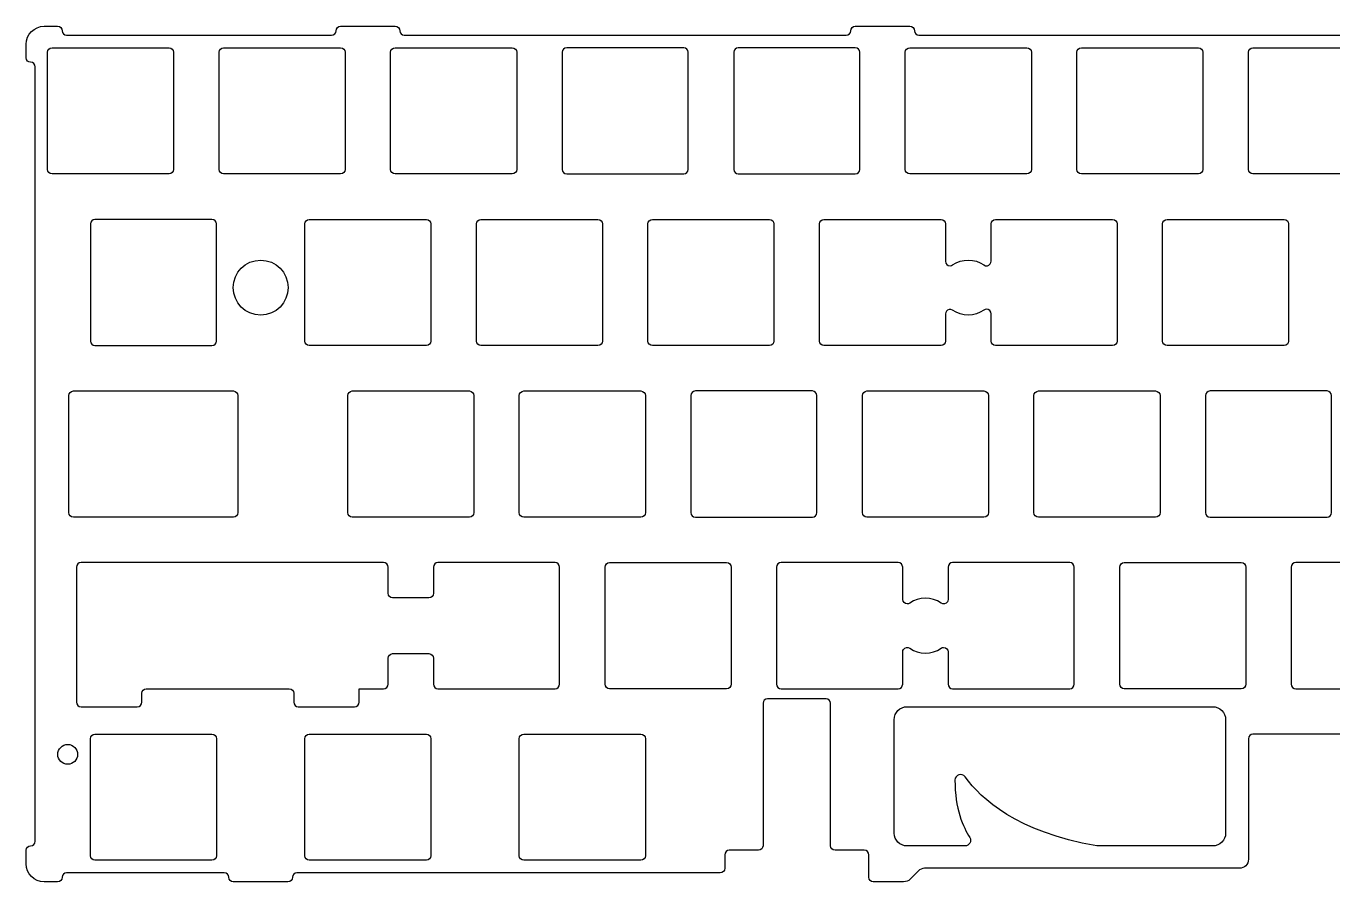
# Model space of a CAD drawing. Header units: millimetres. Extents: x 6 to 291, y 58 to 153.
# Drawn here: x 5.8 to 150.9, y 57.6 to 152.6 of the extents above; entities that cross this region are included whole.
import ezdxf

# ---------------------------------------------------------------- set-up
doc = ezdxf.new("R2010")
doc.units = ezdxf.units.MM
doc.header["$MEASUREMENT"] = 0
doc.layers.get('0').update_dxf_attribs({"lineweight": 0})

# ---------------------------------------------------------------- blocks, each defined once
blk = doc.blocks.new('Block_1')
at = {"color": 18, "lineweight": 25, "true_color": 0x000000}
blk.add_open_spline([(288.87, 150.89), (288.87, 150.89), (255.82, 150.89), (255.82, 150.89), (255.82, 150.89), (255.82, 152.12), (255.82, 152.12), (255.82, 152.4), (255.6, 152.62), (255.32, 152.62), (255.32, 152.62), (250.26, 152.62), (250.26, 152.62), (249.98, 152.62), (249.76, 152.4), (249.76, 152.12), (249.76, 151.84), (249.54, 151.62), (249.26, 151.62), (249.26, 151.62), (200.18, 151.62), (200.18, 151.62), (199.9, 151.62), (199.68, 151.84), (199.68, 152.12), (199.68, 152.4), (199.46, 152.62), (199.18, 152.62), (199.18, 152.62), (193.11, 152.62), (193.11, 152.62), (192.83, 152.62), (192.61, 152.4), (192.61, 152.12), (192.61, 151.84), (192.39, 151.62), (192.11, 151.62), (192.11, 151.62), (104.93, 151.62), (104.93, 151.62), (104.65, 151.62), (104.43, 151.84), (104.43, 152.12), (104.43, 152.4), (104.21, 152.62), (103.93, 152.62), (103.93, 152.62), (97.86, 152.62), (97.86, 152.62), (97.58, 152.62), (97.36, 152.4), (97.36, 152.12), (97.36, 151.84), (97.13, 151.62), (96.86, 151.62), (96.86, 151.62), (47.78, 151.62), (47.78, 151.62), (47.5, 151.62), (47.28, 151.84), (47.28, 152.12), (47.28, 152.4), (47.06, 152.62), (46.78, 152.62), (46.78, 152.62), (40.71, 152.62), (40.71, 152.62), (40.43, 152.62), (40.21, 152.4), (40.21, 152.12), (40.21, 151.84), (39.98, 151.62), (39.71, 151.62), (39.71, 151.62), (10.29, 151.62), (10.29, 151.62), (10.02, 151.62), (9.79, 151.84), (9.79, 152.12), (9.79, 152.4), (9.57, 152.62), (9.29, 152.62), (9.29, 152.62), (7.79, 152.62), (7.79, 152.62), (6.69, 152.62), (5.79, 151.72), (5.79, 150.62), (5.79, 150.62), (5.79, 149.12), (5.79, 149.12), (5.79, 148.84), (6.02, 148.62), (6.29, 148.62), (6.57, 148.62), (6.79, 148.4), (6.79, 148.12), (6.79, 148.12), (6.79, 62.14), (6.79, 62.14), (6.79, 61.86), (6.57, 61.64), (6.29, 61.64), (6.02, 61.64), (5.79, 61.41), (5.79, 61.14), (5.79, 61.14), (5.79, 59.64), (5.79, 59.64), (5.79, 58.53), (6.69, 57.64), (7.79, 57.64), (7.79, 57.64), (9.29, 57.64), (9.29, 57.64), (9.57, 57.64), (9.79, 57.86), (9.79, 58.14), (9.79, 58.41), (10.02, 58.64), (10.29, 58.64), (10.29, 58.64), (27.8, 58.64), (27.8, 58.64), (28.08, 58.64), (28.3, 58.41), (28.3, 58.14), (28.3, 57.86), (28.53, 57.64), (28.8, 57.64), (28.8, 57.64), (34.87, 57.64), (34.87, 57.64), (35.15, 57.64), (35.37, 57.86), (35.37, 58.14), (35.37, 58.41), (35.6, 58.64), (35.87, 58.64), (35.87, 58.64), (82.87, 58.64), (82.87, 58.64), (83.15, 58.64), (83.37, 58.86), (83.37, 59.14), (83.37, 59.14), (83.37, 60.64), (83.37, 60.64), (83.37, 60.91), (83.59, 61.14), (83.87, 61.14), (83.87, 61.14), (87.12, 61.14), (87.12, 61.14), (87.4, 61.14), (87.62, 61.36), (87.62, 61.64), (87.62, 61.64), (87.62, 77.46), (87.62, 77.46), (87.62, 77.73), (87.84, 77.96), (88.12, 77.96), (88.12, 77.96), (94.62, 77.96), (94.62, 77.96), (94.9, 77.96), (95.12, 77.73), (95.12, 77.46), (95.12, 77.46), (95.12, 61.64), (95.12, 61.64), (95.12, 61.36), (95.34, 61.14), (95.62, 61.14), (95.62, 61.14), (98.87, 61.14), (98.87, 61.14), (99.15, 61.14), (99.37, 60.91), (99.37, 60.64), (99.37, 60.64), (99.37, 58.14), (99.37, 58.14), (99.37, 57.86), (99.59, 57.64), (99.87, 57.64), (99.87, 57.64), (103.24, 57.64), (103.24, 57.64), (103.51, 57.64), (103.76, 57.74), (103.95, 57.93), (103.95, 57.93), (104.86, 58.84), (104.86, 58.84), (105.05, 59.03), (105.3, 59.14), (105.57, 59.14), (105.57, 59.14), (140.52, 59.14), (140.52, 59.14), (141.07, 59.14), (141.52, 59.58), (141.52, 60.14), (141.52, 60.14), (141.52, 73.53), (141.52, 73.53), (141.52, 73.8), (141.74, 74.02), (142.01, 74.03), (142.01, 74.03), (155.02, 74.03), (155.02, 74.03), (155.3, 74.03), (155.52, 73.8), (155.52, 73.53), (155.52, 73.53), (155.52, 60.14), (155.52, 60.14), (155.52, 59.58), (155.97, 59.14), (156.52, 59.14), (156.52, 59.14), (191.47, 59.14), (191.47, 59.14), (191.73, 59.14), (191.99, 59.03), (192.18, 58.84), (192.18, 58.84), (193.09, 57.93), (193.09, 57.93), (193.28, 57.74), (193.53, 57.64), (193.8, 57.64), (193.8, 57.64), (197.17, 57.64), (197.17, 57.64), (197.45, 57.64), (197.67, 57.86), (197.67, 58.14), (197.67, 58.14), (197.67, 60.64), (197.67, 60.64), (197.67, 60.91), (197.89, 61.14), (198.17, 61.14), (198.17, 61.14), (201.42, 61.14), (201.42, 61.14), (201.7, 61.14), (201.92, 61.36), (201.92, 61.64), (201.92, 61.64), (201.92, 77.46), (201.92, 77.46), (201.92, 77.73), (202.14, 77.96), (202.42, 77.96), (202.42, 77.96), (208.92, 77.96), (208.92, 77.96), (209.2, 77.96), (209.42, 77.73), (209.42, 77.46), (209.42, 77.46), (209.42, 61.64), (209.42, 61.64), (209.42, 61.36), (209.64, 61.14), (209.92, 61.14), (209.92, 61.14), (213.17, 61.14), (213.17, 61.14), (213.45, 61.14), (213.67, 60.91), (213.67, 60.64), (213.67, 60.64), (213.67, 59.14), (213.67, 59.14), (213.67, 58.86), (213.89, 58.64), (214.17, 58.64), (214.17, 58.64), (261.16, 58.64), (261.16, 58.64), (261.44, 58.64), (261.66, 58.41), (261.66, 58.14), (261.66, 57.86), (261.89, 57.64), (262.16, 57.64), (262.16, 57.64), (268.24, 57.64), (268.24, 57.64), (268.51, 57.64), (268.74, 57.86), (268.74, 58.14), (268.74, 58.41), (268.96, 58.64), (269.24, 58.64), (269.24, 58.64), (286.74, 58.64), (286.74, 58.64), (287.02, 58.64), (287.24, 58.41), (287.24, 58.14), (287.24, 57.86), (287.47, 57.64), (287.74, 57.64), (287.74, 57.64), (289.24, 57.64), (289.24, 57.64), (290.35, 57.64), (291.24, 58.53), (291.24, 59.64), (291.24, 59.64), (291.24, 61.14), (291.24, 61.14), (291.24, 61.41), (291.02, 61.64), (290.74, 61.64), (290.47, 61.64), (290.24, 61.86), (290.24, 62.14), (290.24, 62.14), (290.24, 130.68), (290.24, 130.68), (290.24, 130.95), (290.47, 131.18), (290.74, 131.18), (291.02, 131.18), (291.24, 131.4), (291.24, 131.68), (291.24, 131.68), (291.24, 150.62), (291.24, 150.62), (291.24, 151.66), (290.45, 152.53), (289.41, 152.61), (289.14, 152.64), (288.89, 152.43), (288.87, 152.16), (288.87, 152.14), (288.87, 152.13), (288.87, 152.11), (288.87, 152.11), (288.87, 150.89), (288.87, 150.89)], degree=3, knots=[0, 0, 0, 0, 1, 1, 1, 2, 2, 2, 3, 3, 3, 4, 4, 4, 5, 5, 5, 6, 6, 6, 7, 7, 7, 8, 8, 8, 9, 9, 9, 10, 10, 10, 11, 11, 11, 12, 12, 12, 13, 13, 13, 14, 14, 14, 15, 15, 15, 16, 16, 16, 17, 17, 17, 18, 18, 18, 19, 19, 19, 20, 20, 20, 21, 21, 21, 22, 22, 22, 23, 23, 23, 24, 24, 24, 25, 25, 25, 26, 26, 26, 27, 27, 27, 28, 28, 28, 29, 29, 29, 30, 30, 30, 31, 31, 31, 32, 32, 32, 33, 33, 33, 34, 34, 34, 35, 35, 35, 36, 36, 36, 37, 37, 37, 38, 38, 38, 39, 39, 39, 40, 40, 40, 41, 41, 41, 42, 42, 42, 43, 43, 43, 44, 44, 44, 45, 45, 45, 46, 46, 46, 47, 47, 47, 48, 48, 48, 49, 49, 49, 50, 50, 50, 51, 51, 51, 52, 52, 52, 53, 53, 53, 54, 54, 54, 55, 55, 55, 56, 56, 56, 57, 57, 57, 58, 58, 58, 59, 59, 59, 60, 60, 60, 61, 61, 61, 62, 62, 62, 63, 63, 63, 64, 64, 64, 65, 65, 65, 66, 66, 66, 67, 67, 67, 68, 68, 68, 69, 69, 69, 70, 70, 70, 71, 71, 71, 72, 72, 72, 73, 73, 73, 74, 74, 74, 75, 75, 75, 76, 76, 76, 77, 77, 77, 78, 78, 78, 79, 79, 79, 80, 80, 80, 81, 81, 81, 82, 82, 82, 83, 83, 83, 84, 84, 84, 85, 85, 85, 86, 86, 86, 87, 87, 87, 88, 88, 88, 89, 89, 89, 90, 90, 90, 91, 91, 91, 92, 92, 92, 93, 93, 93, 94, 94, 94, 95, 95, 95, 96, 96, 96, 97, 97, 97, 98, 98, 98, 99, 99, 99, 100, 100, 100, 101, 101, 101, 102, 102, 102, 103, 103, 103, 104, 104, 104, 105, 105, 105, 106, 106, 106, 107, 107, 107, 108, 108, 108, 109, 109, 109, 110, 110, 110, 111, 111, 111, 112, 112, 112, 113, 113, 113, 114, 114, 114, 115, 115, 115, 116, 116, 116, 116], dxfattribs=at)
blk = doc.blocks.new('Block_0')
at = {"color": 18, "lineweight": 25, "true_color": 0x000000}
for centre, radius in [((31.84, 123.61), 3.05), ((10.41, 71.79), 1.1)]:
    blk.add_circle(centre, radius, dxfattribs=at)
for points, knots in [([(21.67, 136.23), (21.95, 136.23), (22.17, 136.45), (22.17, 136.73), (22.17, 136.73), (22.17, 149.73), (22.17, 149.73), (22.17, 150), (21.95, 150.23), (21.67, 150.23), (21.67, 150.23), (8.67, 150.23), (8.67, 150.23), (8.39, 150.23), (8.17, 150), (8.17, 149.73), (8.17, 149.73), (8.17, 136.73), (8.17, 136.73), (8.17, 136.45), (8.39, 136.23), (8.67, 136.23), (8.67, 136.23), (21.67, 136.23), (21.67, 136.23)], [0, 0, 0, 0, 1, 1, 1, 2, 2, 2, 3, 3, 3, 4, 4, 4, 5, 5, 5, 6, 6, 6, 7, 7, 7, 8, 8, 8, 8]), ([(41.22, 149.73), (41.22, 150), (41, 150.23), (40.72, 150.23), (40.72, 150.23), (27.72, 150.23), (27.72, 150.23), (27.44, 150.23), (27.22, 150), (27.22, 149.73), (27.22, 149.73), (27.22, 136.73), (27.22, 136.73), (27.22, 136.45), (27.44, 136.23), (27.72, 136.23), (27.72, 136.23), (40.72, 136.23), (40.72, 136.23), (41, 136.23), (41.22, 136.45), (41.22, 136.73), (41.22, 136.73), (41.22, 149.73), (41.22, 149.73)], [0, 0, 0, 0, 1, 1, 1, 2, 2, 2, 3, 3, 3, 4, 4, 4, 5, 5, 5, 6, 6, 6, 7, 7, 7, 8, 8, 8, 8]), ([(46.77, 136.23), (46.77, 136.23), (59.77, 136.23), (59.77, 136.23), (60.05, 136.23), (60.27, 136.45), (60.27, 136.73), (60.27, 136.73), (60.27, 149.73), (60.27, 149.73), (60.27, 150), (60.05, 150.23), (59.77, 150.23), (59.77, 150.23), (46.77, 150.23), (46.77, 150.23), (46.49, 150.23), (46.27, 150), (46.27, 149.73), (46.27, 149.73), (46.27, 136.73), (46.27, 136.73), (46.27, 136.45), (46.49, 136.23), (46.77, 136.23)], [0, 0, 0, 0, 1, 1, 1, 2, 2, 2, 3, 3, 3, 4, 4, 4, 5, 5, 5, 6, 6, 6, 7, 7, 7, 8, 8, 8, 8]), ([(79.32, 149.73), (79.32, 149.73), (79.32, 136.73), (79.32, 136.73), (79.32, 136.45), (79.1, 136.23), (78.82, 136.23), (78.82, 136.23), (65.82, 136.23), (65.82, 136.23), (65.54, 136.23), (65.32, 136.45), (65.32, 136.73), (65.32, 136.73), (65.32, 149.73), (65.32, 149.73), (65.32, 150), (65.54, 150.23), (65.82, 150.23), (65.82, 150.23), (78.82, 150.23), (78.82, 150.23), (79.1, 150.23), (79.32, 150), (79.32, 149.73)], [0, 0, 0, 0, 1, 1, 1, 2, 2, 2, 3, 3, 3, 4, 4, 4, 5, 5, 5, 6, 6, 6, 7, 7, 7, 8, 8, 8, 8]), ([(84.37, 136.73), (84.37, 136.73), (84.37, 149.73), (84.37, 149.73), (84.37, 150), (84.59, 150.23), (84.87, 150.23), (84.87, 150.23), (97.87, 150.23), (97.87, 150.23), (98.15, 150.23), (98.37, 150), (98.37, 149.73), (98.37, 149.73), (98.37, 136.73), (98.37, 136.73), (98.37, 136.45), (98.15, 136.23), (97.87, 136.23), (97.87, 136.23), (84.87, 136.23), (84.87, 136.23), (84.59, 136.23), (84.37, 136.45), (84.37, 136.73)], [0, 0, 0, 0, 1, 1, 1, 2, 2, 2, 3, 3, 3, 4, 4, 4, 5, 5, 5, 6, 6, 6, 7, 7, 7, 8, 8, 8, 8]), ([(117.42, 149.73), (117.42, 150), (117.2, 150.23), (116.92, 150.23), (116.92, 150.23), (103.92, 150.23), (103.92, 150.23), (103.64, 150.23), (103.42, 150), (103.42, 149.73), (103.42, 149.73), (103.42, 136.73), (103.42, 136.73), (103.42, 136.45), (103.64, 136.23), (103.92, 136.23), (103.92, 136.23), (116.92, 136.23), (116.92, 136.23), (117.2, 136.23), (117.42, 136.45), (117.42, 136.73), (117.42, 136.73), (117.42, 149.73), (117.42, 149.73)], [0, 0, 0, 0, 1, 1, 1, 2, 2, 2, 3, 3, 3, 4, 4, 4, 5, 5, 5, 6, 6, 6, 7, 7, 7, 8, 8, 8, 8]), ([(122.97, 136.23), (122.97, 136.23), (135.97, 136.23), (135.97, 136.23), (136.25, 136.23), (136.47, 136.45), (136.47, 136.73), (136.47, 136.73), (136.47, 149.73), (136.47, 149.73), (136.47, 150), (136.25, 150.23), (135.97, 150.23), (135.97, 150.23), (122.97, 150.23), (122.97, 150.23), (122.69, 150.23), (122.47, 150), (122.47, 149.73), (122.47, 149.73), (122.47, 136.73), (122.47, 136.73), (122.47, 136.45), (122.69, 136.23), (122.97, 136.23)], [0, 0, 0, 0, 1, 1, 1, 2, 2, 2, 3, 3, 3, 4, 4, 4, 5, 5, 5, 6, 6, 6, 7, 7, 7, 8, 8, 8, 8]), ([(142.02, 150.23), (141.74, 150.23), (141.52, 150), (141.52, 149.73), (141.52, 149.73), (141.52, 136.73), (141.52, 136.73), (141.52, 136.45), (141.74, 136.23), (142.02, 136.23), (142.02, 136.23), (155.02, 136.23), (155.02, 136.23), (155.3, 136.23), (155.52, 136.45), (155.52, 136.73), (155.52, 136.73), (155.52, 149.73), (155.52, 149.73), (155.52, 150), (155.3, 150.23), (155.02, 150.23), (155.02, 150.23), (142.02, 150.23), (142.02, 150.23)], [0, 0, 0, 0, 1, 1, 1, 2, 2, 2, 3, 3, 3, 4, 4, 4, 5, 5, 5, 6, 6, 6, 7, 7, 7, 8, 8, 8, 8]), ([(13.43, 131.18), (13.43, 131.18), (26.43, 131.18), (26.43, 131.18), (26.71, 131.18), (26.93, 130.95), (26.93, 130.68), (26.93, 130.68), (26.93, 117.68), (26.93, 117.68), (26.93, 117.4), (26.71, 117.18), (26.43, 117.18), (26.43, 117.18), (13.43, 117.18), (13.43, 117.18), (13.16, 117.18), (12.93, 117.4), (12.93, 117.68), (12.93, 117.68), (12.93, 130.68), (12.93, 130.68), (12.93, 130.95), (13.16, 131.18), (13.43, 131.18)], [0, 0, 0, 0, 1, 1, 1, 2, 2, 2, 3, 3, 3, 4, 4, 4, 5, 5, 5, 6, 6, 6, 7, 7, 7, 8, 8, 8, 8]), ([(37.24, 131.18), (36.97, 131.18), (36.74, 130.95), (36.74, 130.68), (36.74, 130.68), (36.74, 117.68), (36.74, 117.68), (36.74, 117.4), (36.97, 117.18), (37.24, 117.18), (37.24, 117.18), (50.24, 117.18), (50.24, 117.18), (50.52, 117.18), (50.74, 117.4), (50.74, 117.68), (50.74, 117.68), (50.74, 130.68), (50.74, 130.68), (50.74, 130.95), (50.52, 131.18), (50.24, 131.18), (50.24, 131.18), (37.24, 131.18), (37.24, 131.18)], [0, 0, 0, 0, 1, 1, 1, 2, 2, 2, 3, 3, 3, 4, 4, 4, 5, 5, 5, 6, 6, 6, 7, 7, 7, 8, 8, 8, 8]), ([(69.79, 117.68), (69.79, 117.68), (69.79, 130.68), (69.79, 130.68), (69.79, 130.95), (69.57, 131.18), (69.29, 131.18), (69.29, 131.18), (56.29, 131.18), (56.29, 131.18), (56.02, 131.18), (55.79, 130.95), (55.79, 130.68), (55.79, 130.68), (55.79, 117.68), (55.79, 117.68), (55.79, 117.4), (56.02, 117.18), (56.29, 117.18), (56.29, 117.18), (69.29, 117.18), (69.29, 117.18), (69.57, 117.18), (69.79, 117.4), (69.79, 117.68)], [0, 0, 0, 0, 1, 1, 1, 2, 2, 2, 3, 3, 3, 4, 4, 4, 5, 5, 5, 6, 6, 6, 7, 7, 7, 8, 8, 8, 8]), ([(74.84, 117.68), (74.84, 117.4), (75.07, 117.18), (75.34, 117.18), (75.34, 117.18), (88.34, 117.18), (88.34, 117.18), (88.62, 117.18), (88.84, 117.4), (88.84, 117.68), (88.84, 117.68), (88.84, 130.68), (88.84, 130.68), (88.84, 130.95), (88.62, 131.18), (88.34, 131.18), (88.34, 131.18), (75.34, 131.18), (75.34, 131.18), (75.07, 131.18), (74.84, 130.95), (74.84, 130.68), (74.84, 130.68), (74.84, 117.68), (74.84, 117.68)], [0, 0, 0, 0, 1, 1, 1, 2, 2, 2, 3, 3, 3, 4, 4, 4, 5, 5, 5, 6, 6, 6, 7, 7, 7, 8, 8, 8, 8]), ([(126.44, 117.18), (126.72, 117.18), (126.94, 117.4), (126.94, 117.68), (126.94, 117.68), (126.94, 130.68), (126.94, 130.68), (126.94, 130.95), (126.72, 131.18), (126.44, 131.18), (126.44, 131.18), (113.44, 131.18), (113.44, 131.18), (113.17, 131.18), (112.94, 130.95), (112.94, 130.68), (112.94, 130.68), (112.94, 126.53), (112.94, 126.53), (112.94, 126.43), (112.91, 126.33), (112.86, 126.25), (112.7, 126.02), (112.39, 125.96), (112.16, 126.12), (111.11, 126.85), (109.73, 126.85), (108.68, 126.12), (108.6, 126.06), (108.5, 126.03), (108.39, 126.03), (108.12, 126.03), (107.89, 126.25), (107.89, 126.53), (107.89, 126.53), (107.89, 130.68), (107.89, 130.68), (107.89, 130.95), (107.67, 131.18), (107.39, 131.18), (107.39, 131.18), (94.39, 131.18), (94.39, 131.18), (94.12, 131.18), (93.89, 130.95), (93.89, 130.68), (93.89, 130.68), (93.89, 117.68), (93.89, 117.68), (93.89, 117.4), (94.12, 117.18), (94.39, 117.18), (94.39, 117.18), (107.39, 117.18), (107.39, 117.18), (107.67, 117.18), (107.89, 117.4), (107.89, 117.68), (107.89, 117.68), (107.89, 120.7), (107.89, 120.7), (107.89, 120.8), (107.93, 120.9), (107.98, 120.98), (108.14, 121.21), (108.45, 121.27), (108.68, 121.11), (109.73, 120.38), (111.11, 120.38), (112.16, 121.11), (112.24, 121.17), (112.34, 121.2), (112.44, 121.2), (112.72, 121.2), (112.94, 120.97), (112.94, 120.7), (112.94, 120.7), (112.94, 117.68), (112.94, 117.68), (112.94, 117.4), (113.17, 117.18), (113.44, 117.18), (113.44, 117.18), (126.44, 117.18), (126.44, 117.18)], [0, 0, 0, 0, 1, 1, 1, 2, 2, 2, 3, 3, 3, 4, 4, 4, 5, 5, 5, 6, 6, 6, 7, 7, 7, 8, 8, 8, 9, 9, 9, 10, 10, 10, 11, 11, 11, 12, 12, 12, 13, 13, 13, 14, 14, 14, 15, 15, 15, 16, 16, 16, 17, 17, 17, 18, 18, 18, 19, 19, 19, 20, 20, 20, 21, 21, 21, 22, 22, 22, 23, 23, 23, 24, 24, 24, 25, 25, 25, 26, 26, 26, 27, 27, 27, 28, 28, 28, 28]), ([(131.99, 117.68), (131.99, 117.4), (132.22, 117.18), (132.49, 117.18), (132.49, 117.18), (145.49, 117.18), (145.49, 117.18), (145.77, 117.18), (145.99, 117.4), (145.99, 117.68), (145.99, 117.68), (145.99, 130.68), (145.99, 130.68), (145.99, 130.95), (145.77, 131.18), (145.49, 131.18), (145.49, 131.18), (132.49, 131.18), (132.49, 131.18), (132.22, 131.18), (131.99, 130.95), (131.99, 130.68), (131.99, 130.68), (131.99, 117.68), (131.99, 117.68)], [0, 0, 0, 0, 1, 1, 1, 2, 2, 2, 3, 3, 3, 4, 4, 4, 5, 5, 5, 6, 6, 6, 7, 7, 7, 8, 8, 8, 8]), ([(29.31, 98.63), (29.31, 98.63), (29.31, 111.63), (29.31, 111.63), (29.31, 111.9), (29.09, 112.13), (28.81, 112.13), (28.81, 112.13), (11.04, 112.13), (11.04, 112.13), (10.76, 112.13), (10.54, 111.9), (10.54, 111.63), (10.54, 111.63), (10.54, 98.63), (10.54, 98.63), (10.54, 98.35), (10.76, 98.13), (11.04, 98.13), (11.04, 98.13), (28.81, 98.13), (28.81, 98.13), (29.09, 98.13), (29.31, 98.35), (29.31, 98.63)], [0, 0, 0, 0, 1, 1, 1, 2, 2, 2, 3, 3, 3, 4, 4, 4, 5, 5, 5, 6, 6, 6, 7, 7, 7, 8, 8, 8, 8]), ([(41.51, 111.63), (41.51, 111.63), (41.51, 98.63), (41.51, 98.63), (41.51, 98.35), (41.73, 98.13), (42.01, 98.13), (42.01, 98.13), (55.01, 98.13), (55.01, 98.13), (55.28, 98.13), (55.51, 98.35), (55.51, 98.63), (55.51, 98.63), (55.51, 111.63), (55.51, 111.63), (55.51, 111.9), (55.28, 112.13), (55.01, 112.13), (55.01, 112.13), (42.01, 112.13), (42.01, 112.13), (41.73, 112.13), (41.51, 111.9), (41.51, 111.63)], [0, 0, 0, 0, 1, 1, 1, 2, 2, 2, 3, 3, 3, 4, 4, 4, 5, 5, 5, 6, 6, 6, 7, 7, 7, 8, 8, 8, 8]), ([(74.06, 98.13), (74.33, 98.13), (74.56, 98.35), (74.56, 98.63), (74.56, 98.63), (74.56, 111.63), (74.56, 111.63), (74.56, 111.9), (74.33, 112.13), (74.06, 112.13), (74.06, 112.13), (61.06, 112.13), (61.06, 112.13), (60.78, 112.13), (60.56, 111.9), (60.56, 111.63), (60.56, 111.63), (60.56, 98.63), (60.56, 98.63), (60.56, 98.35), (60.78, 98.13), (61.06, 98.13), (61.06, 98.13), (74.06, 98.13), (74.06, 98.13)], [0, 0, 0, 0, 1, 1, 1, 2, 2, 2, 3, 3, 3, 4, 4, 4, 5, 5, 5, 6, 6, 6, 7, 7, 7, 8, 8, 8, 8]), ([(93.11, 98.13), (93.11, 98.13), (80.11, 98.13), (80.11, 98.13), (79.83, 98.13), (79.61, 98.35), (79.61, 98.63), (79.61, 98.63), (79.61, 111.63), (79.61, 111.63), (79.61, 111.9), (79.83, 112.13), (80.11, 112.13), (80.11, 112.13), (93.11, 112.13), (93.11, 112.13), (93.38, 112.13), (93.61, 111.9), (93.61, 111.63), (93.61, 111.63), (93.61, 98.63), (93.61, 98.63), (93.61, 98.35), (93.38, 98.13), (93.11, 98.13)], [0, 0, 0, 0, 1, 1, 1, 2, 2, 2, 3, 3, 3, 4, 4, 4, 5, 5, 5, 6, 6, 6, 7, 7, 7, 8, 8, 8, 8]), ([(98.66, 98.63), (98.66, 98.35), (98.88, 98.13), (99.16, 98.13), (99.16, 98.13), (112.16, 98.13), (112.16, 98.13), (112.43, 98.13), (112.66, 98.35), (112.66, 98.63), (112.66, 98.63), (112.66, 111.63), (112.66, 111.63), (112.66, 111.9), (112.43, 112.13), (112.16, 112.13), (112.16, 112.13), (99.16, 112.13), (99.16, 112.13), (98.88, 112.13), (98.66, 111.9), (98.66, 111.63), (98.66, 111.63), (98.66, 98.63), (98.66, 98.63)], [0, 0, 0, 0, 1, 1, 1, 2, 2, 2, 3, 3, 3, 4, 4, 4, 5, 5, 5, 6, 6, 6, 7, 7, 7, 8, 8, 8, 8]), ([(117.71, 98.63), (117.71, 98.35), (117.93, 98.13), (118.21, 98.13), (118.21, 98.13), (131.21, 98.13), (131.21, 98.13), (131.48, 98.13), (131.71, 98.35), (131.71, 98.63), (131.71, 98.63), (131.71, 111.63), (131.71, 111.63), (131.71, 111.9), (131.48, 112.13), (131.21, 112.13), (131.21, 112.13), (118.21, 112.13), (118.21, 112.13), (117.93, 112.13), (117.71, 111.9), (117.71, 111.63), (117.71, 111.63), (117.71, 98.63), (117.71, 98.63)], [0, 0, 0, 0, 1, 1, 1, 2, 2, 2, 3, 3, 3, 4, 4, 4, 5, 5, 5, 6, 6, 6, 7, 7, 7, 8, 8, 8, 8]), ([(137.26, 112.13), (137.26, 112.13), (150.26, 112.13), (150.26, 112.13), (150.53, 112.13), (150.76, 111.9), (150.76, 111.63), (150.76, 111.63), (150.76, 98.63), (150.76, 98.63), (150.76, 98.35), (150.53, 98.13), (150.26, 98.13), (150.26, 98.13), (137.26, 98.13), (137.26, 98.13), (136.98, 98.13), (136.76, 98.35), (136.76, 98.63), (136.76, 98.63), (136.76, 111.63), (136.76, 111.63), (136.76, 111.9), (136.98, 112.13), (137.26, 112.13)], [0, 0, 0, 0, 1, 1, 1, 2, 2, 2, 3, 3, 3, 4, 4, 4, 5, 5, 5, 6, 6, 6, 7, 7, 7, 8, 8, 8, 8]), ([(45.98, 89.67), (45.98, 89.39), (46.21, 89.17), (46.48, 89.17), (46.48, 89.17), (50.53, 89.17), (50.53, 89.17), (50.81, 89.17), (51.03, 89.39), (51.03, 89.67), (51.03, 89.67), (51.03, 92.58), (51.03, 92.58), (51.03, 92.85), (51.26, 93.08), (51.53, 93.08), (51.53, 93.08), (64.53, 93.08), (64.53, 93.08), (64.81, 93.08), (65.03, 92.85), (65.03, 92.58), (65.03, 92.58), (65.03, 79.58), (65.03, 79.58), (65.03, 79.3), (64.81, 79.08), (64.53, 79.08), (64.53, 79.08), (51.53, 79.08), (51.53, 79.08), (51.26, 79.08), (51.03, 79.3), (51.03, 79.58), (51.03, 79.58), (51.03, 82.47), (51.03, 82.47), (51.03, 82.74), (50.81, 82.97), (50.53, 82.97), (50.53, 82.97), (46.48, 82.97), (46.48, 82.97), (46.21, 82.97), (45.98, 82.74), (45.98, 82.47), (45.98, 82.47), (45.98, 79.58), (45.98, 79.58), (45.98, 79.3), (45.76, 79.08), (45.48, 79.08), (45.48, 79.08), (42.76, 79.08), (42.76, 79.08), (42.76, 79.08), (42.76, 77.58), (42.76, 77.58), (42.76, 77.3), (42.54, 77.08), (42.26, 77.08), (42.26, 77.08), (36.01, 77.08), (36.01, 77.08), (35.74, 77.08), (35.51, 77.3), (35.51, 77.58), (35.51, 77.58), (35.51, 78.58), (35.51, 78.58), (35.51, 78.85), (35.3, 79.07), (35.02, 79.08), (35.02, 79.08), (32.48, 79.08), (32.48, 79.08), (32.48, 79.08), (32.48, 79.08), (32.47, 79.08), (32.47, 79.08), (19.14, 79.08), (19.14, 79.08), (18.86, 79.08), (18.64, 78.85), (18.64, 78.58), (18.64, 78.58), (18.64, 77.58), (18.64, 77.58), (18.64, 77.3), (18.41, 77.08), (18.14, 77.08), (18.14, 77.08), (11.89, 77.08), (11.89, 77.08), (11.61, 77.08), (11.39, 77.3), (11.39, 77.58), (11.39, 77.58), (11.39, 92.58), (11.39, 92.58), (11.39, 92.85), (11.61, 93.08), (11.89, 93.08), (11.89, 93.08), (45.48, 93.08), (45.48, 93.08), (45.76, 93.08), (45.98, 92.85), (45.98, 92.58), (45.98, 92.58), (45.98, 89.67), (45.98, 89.67)], [0, 0, 0, 0, 1, 1, 1, 2, 2, 2, 3, 3, 3, 4, 4, 4, 5, 5, 5, 6, 6, 6, 7, 7, 7, 8, 8, 8, 9, 9, 9, 10, 10, 10, 11, 11, 11, 12, 12, 12, 13, 13, 13, 14, 14, 14, 15, 15, 15, 16, 16, 16, 17, 17, 17, 18, 18, 18, 19, 19, 19, 20, 20, 20, 21, 21, 21, 22, 22, 22, 23, 23, 23, 24, 24, 24, 25, 25, 25, 26, 26, 26, 27, 27, 27, 28, 28, 28, 29, 29, 29, 30, 30, 30, 31, 31, 31, 32, 32, 32, 33, 33, 33, 34, 34, 34, 35, 35, 35, 36, 36, 36, 37, 37, 37, 37]), ([(70.58, 93.08), (70.31, 93.08), (70.08, 92.85), (70.08, 92.58), (70.08, 92.58), (70.08, 79.58), (70.08, 79.58), (70.08, 79.3), (70.31, 79.08), (70.58, 79.08), (70.58, 79.08), (83.58, 79.08), (83.58, 79.08), (83.86, 79.08), (84.08, 79.3), (84.08, 79.58), (84.08, 79.58), (84.08, 92.58), (84.08, 92.58), (84.08, 92.85), (83.86, 93.08), (83.58, 93.08), (83.58, 93.08), (70.58, 93.08), (70.58, 93.08)], [0, 0, 0, 0, 1, 1, 1, 2, 2, 2, 3, 3, 3, 4, 4, 4, 5, 5, 5, 6, 6, 6, 7, 7, 7, 8, 8, 8, 8]), ([(103.92, 83.57), (103.69, 83.73), (103.38, 83.67), (103.22, 83.45), (103.16, 83.36), (103.13, 83.26), (103.13, 83.16), (103.13, 83.16), (103.13, 79.58), (103.13, 79.58), (103.13, 79.3), (102.91, 79.08), (102.63, 79.08), (102.63, 79.08), (89.63, 79.08), (89.63, 79.08), (89.36, 79.08), (89.13, 79.3), (89.13, 79.58), (89.13, 79.58), (89.13, 92.58), (89.13, 92.58), (89.13, 92.85), (89.36, 93.08), (89.63, 93.08), (89.63, 93.08), (102.63, 93.08), (102.63, 93.08), (102.91, 93.08), (103.13, 92.85), (103.13, 92.58), (103.13, 92.58), (103.13, 88.99), (103.13, 88.99), (103.13, 88.72), (103.36, 88.49), (103.63, 88.49), (103.73, 88.49), (103.83, 88.53), (103.92, 88.58), (104.96, 89.31), (106.35, 89.31), (107.4, 88.58), (107.62, 88.43), (107.94, 88.48), (108.09, 88.71), (108.15, 88.79), (108.18, 88.89), (108.18, 88.99), (108.18, 88.99), (108.18, 92.58), (108.18, 92.58), (108.18, 92.85), (108.41, 93.08), (108.68, 93.08), (108.68, 93.08), (121.68, 93.08), (121.68, 93.08), (121.96, 93.08), (122.18, 92.85), (122.18, 92.58), (122.18, 92.58), (122.18, 79.58), (122.18, 79.58), (122.18, 79.3), (121.96, 79.08), (121.68, 79.08), (121.68, 79.08), (108.68, 79.08), (108.68, 79.08), (108.41, 79.08), (108.18, 79.3), (108.18, 79.58), (108.18, 79.58), (108.18, 83.16), (108.18, 83.16), (108.18, 83.44), (107.96, 83.66), (107.68, 83.66), (107.58, 83.66), (107.48, 83.63), (107.4, 83.57), (106.35, 82.85), (104.96, 82.85), (103.92, 83.57)], [0, 0, 0, 0, 1, 1, 1, 2, 2, 2, 3, 3, 3, 4, 4, 4, 5, 5, 5, 6, 6, 6, 7, 7, 7, 8, 8, 8, 9, 9, 9, 10, 10, 10, 11, 11, 11, 12, 12, 12, 13, 13, 13, 14, 14, 14, 15, 15, 15, 16, 16, 16, 17, 17, 17, 18, 18, 18, 19, 19, 19, 20, 20, 20, 21, 21, 21, 22, 22, 22, 23, 23, 23, 24, 24, 24, 25, 25, 25, 26, 26, 26, 27, 27, 27, 28, 28, 28, 28]), ([(140.73, 93.08), (140.73, 93.08), (127.73, 93.08), (127.73, 93.08), (127.46, 93.08), (127.23, 92.85), (127.23, 92.58), (127.23, 92.58), (127.23, 79.58), (127.23, 79.58), (127.23, 79.3), (127.46, 79.08), (127.73, 79.08), (127.73, 79.08), (140.73, 79.08), (140.73, 79.08), (141.01, 79.08), (141.23, 79.3), (141.23, 79.58), (141.23, 79.58), (141.23, 92.58), (141.23, 92.58), (141.23, 92.85), (141.01, 93.08), (140.73, 93.08)], [0, 0, 0, 0, 1, 1, 1, 2, 2, 2, 3, 3, 3, 4, 4, 4, 5, 5, 5, 6, 6, 6, 7, 7, 7, 8, 8, 8, 8]), ([(146.28, 79.58), (146.28, 79.58), (146.28, 92.58), (146.28, 92.58), (146.28, 92.85), (146.51, 93.08), (146.78, 93.08), (146.78, 93.08), (159.78, 93.08), (159.78, 93.08), (160.06, 93.08), (160.28, 92.85), (160.28, 92.58), (160.28, 92.58), (160.28, 79.58), (160.28, 79.58), (160.28, 79.3), (160.06, 79.08), (159.78, 79.08), (159.78, 79.08), (146.78, 79.08), (146.78, 79.08), (146.51, 79.08), (146.28, 79.3), (146.28, 79.58)], [0, 0, 0, 0, 1, 1, 1, 2, 2, 2, 3, 3, 3, 4, 4, 4, 5, 5, 5, 6, 6, 6, 7, 7, 7, 8, 8, 8, 8]), ([(137.56, 77.08), (137.56, 77.08), (103.62, 77.08), (103.62, 77.08), (102.83, 77.08), (102.18, 76.43), (102.18, 75.64), (102.18, 75.64), (102.18, 63.05), (102.18, 63.05), (102.18, 62.26), (102.83, 61.62), (103.62, 61.62), (103.62, 61.62), (110.04, 61.62), (110.04, 61.62), (110.53, 61.62), (110.84, 62.15), (110.57, 62.56), (109.87, 63.68), (108.9, 65.79), (108.94, 68.93), (108.95, 69.52), (109.72, 69.77), (110.06, 69.29), (111.88, 66.81), (115.75, 63.21), (124.68, 61.62), (124.68, 61.62), (137.56, 61.62), (137.56, 61.62), (138.35, 61.62), (138.99, 62.26), (138.99, 63.05), (138.99, 63.05), (138.99, 75.64), (138.99, 75.64), (138.99, 76.43), (138.35, 77.08), (137.56, 77.08)], [0, 0, 0, 0, 1, 1, 1, 2, 2, 2, 3, 3, 3, 4, 4, 4, 5, 5, 5, 6, 6, 6, 7, 7, 7, 8, 8, 8, 9, 9, 9, 10, 10, 10, 11, 11, 11, 12, 12, 12, 13, 13, 13, 13]), ([(13.43, 74.03), (13.16, 74.03), (12.93, 73.8), (12.93, 73.53), (12.93, 73.53), (12.93, 60.53), (12.93, 60.53), (12.93, 60.25), (13.16, 60.03), (13.43, 60.03), (13.43, 60.03), (26.43, 60.03), (26.43, 60.03), (26.71, 60.03), (26.93, 60.25), (26.93, 60.53), (26.93, 60.53), (26.93, 73.53), (26.93, 73.53), (26.93, 73.8), (26.71, 74.03), (26.43, 74.03), (26.43, 74.03), (13.43, 74.03), (13.43, 74.03)], [0, 0, 0, 0, 1, 1, 1, 2, 2, 2, 3, 3, 3, 4, 4, 4, 5, 5, 5, 6, 6, 6, 7, 7, 7, 8, 8, 8, 8]), ([(50.24, 74.03), (50.24, 74.03), (37.24, 74.03), (37.24, 74.03), (36.97, 74.03), (36.74, 73.8), (36.74, 73.53), (36.74, 73.53), (36.74, 60.53), (36.74, 60.53), (36.74, 60.25), (36.97, 60.03), (37.24, 60.03), (37.24, 60.03), (50.24, 60.03), (50.24, 60.03), (50.52, 60.03), (50.74, 60.25), (50.74, 60.53), (50.74, 60.53), (50.74, 73.53), (50.74, 73.53), (50.74, 73.8), (50.52, 74.03), (50.24, 74.03)], [0, 0, 0, 0, 1, 1, 1, 2, 2, 2, 3, 3, 3, 4, 4, 4, 5, 5, 5, 6, 6, 6, 7, 7, 7, 8, 8, 8, 8]), ([(60.56, 73.53), (60.56, 73.53), (60.56, 60.53), (60.56, 60.53), (60.56, 60.25), (60.78, 60.03), (61.06, 60.03), (61.06, 60.03), (74.06, 60.03), (74.06, 60.03), (74.33, 60.03), (74.56, 60.25), (74.56, 60.53), (74.56, 60.53), (74.56, 73.53), (74.56, 73.53), (74.56, 73.8), (74.33, 74.03), (74.06, 74.03), (74.06, 74.03), (61.06, 74.03), (61.06, 74.03), (60.78, 74.03), (60.56, 73.8), (60.56, 73.53)], [0, 0, 0, 0, 1, 1, 1, 2, 2, 2, 3, 3, 3, 4, 4, 4, 5, 5, 5, 6, 6, 6, 7, 7, 7, 8, 8, 8, 8])]:
    blk.add_open_spline(points, degree=3, knots=knots, dxfattribs=at)
blk.add_blockref('Block_1', (0, 0))

msp = doc.modelspace()

# ---------------------------------------------------------------- block references
msp.add_blockref('Block_0', (0, 0))

doc.saveas('drawing.dxf')
